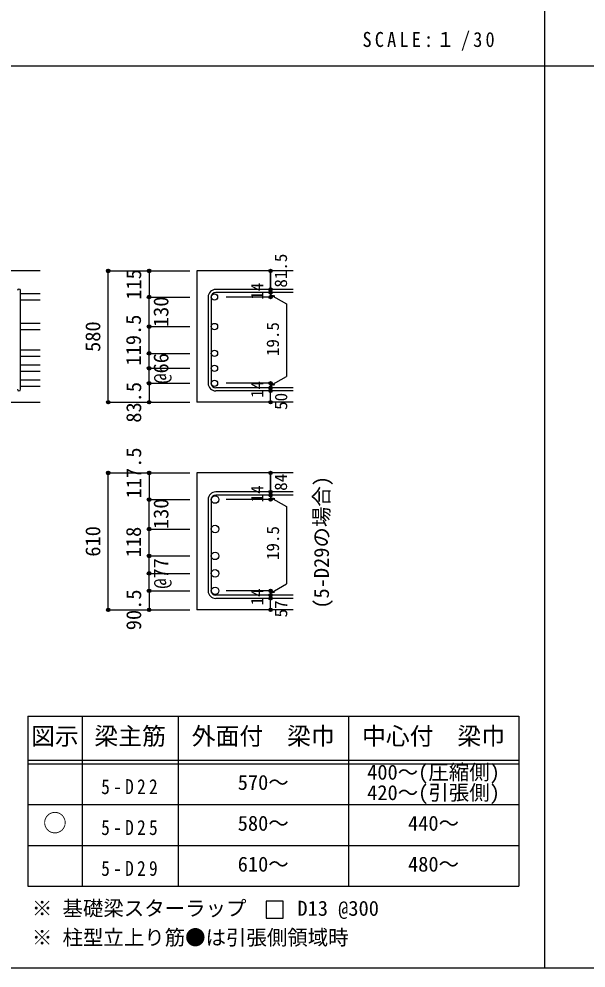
# Model space of a CAD drawing. Units: millimetres at full size, sheet at 1:30, with parts at other scales. Extents: x -5973 to 5954, y -4195 to 4201.
# Drawn here: x -3439 to -942, y -4195 to -15 of the extents above; entities that cross this region are included whole.
import ezdxf
from ezdxf.enums import TextEntityAlignment as Align

# ---------------------------------------------------------------- set-up
doc = ezdxf.new("R2010")
doc.units = ezdxf.units.MM
doc.header["$LTSCALE"] = 30
doc.header["$PDMODE"] = 32
doc.header["$PDSIZE"] = 15
for name, color, linetype in [('0-1', 2, 'Continuous'), ('0-5', 7, 'Continuous'), ('0-6', 7, 'Continuous'), ('0-7', 7, 'Continuous'), ('0-D', 4, 'Continuous'), ('6-7_文字', 7, 'Continuous'), ('6-E_枠', 7, 'Continuous'), ('F-0_枠', 6, 'Continuous')]:
    doc.layers.add(name, color=color, linetype=linetype)
doc.styles.add('ＭＳ ゴシック', font='')
doc.styles.get('ＭＳ ゴシック').set_extended_font_data('MS Gothic')

msp = doc.modelspace()

# ---------------------------------------------------------------- linework, layer by layer
at = {"layer": '0-1'}
for p, q in [((-3345.8, -1124.89), (-4845.8, -1124.89)), ((-2230.8, -1124.89), (-2655.8, -1124.89)), ((-2655.8, -1124.89), (-2655.8, -1703.39)), ((-3745.8, -1703.39), (-3345.8, -1703.39)), ((-2230.8, -1703.39), (-2655.8, -1703.39)), ((-2230.8, -2014.51), (-2655.8, -2014.51)), ((-2655.8, -2014.51), (-2655.8, -2617.51)), ((-2230.8, -2617.51), (-2655.8, -2617.51))]:
    msp.add_line(p, q, dxfattribs=at)
at = {"layer": '0-5'}
for p, q in [((-3345.8, -1225.82), (-3431.8, -1225.82)), ((-3345.8, -1253.82), (-3431.8, -1253.82)), ((-3345.8, -1355.82), (-3431.8, -1355.82)), ((-3345.8, -1383.82), (-3431.8, -1383.82)), ((-3345.8, -1473.89), (-3431.8, -1473.89)), ((-3345.8, -1501.89), (-3431.8, -1501.89)), ((-3345.8, -1539.89), (-3431.8, -1539.89)), ((-3345.8, -1567.89), (-3431.8, -1567.89)), ((-3345.8, -1605.89), (-3431.8, -1605.89)), ((-3345.8, -1633.89), (-3431.8, -1633.89))]:
    msp.add_line(p, q, dxfattribs=at)
at = {"layer": '0-5', "color": 3}
for centre, radius in [((-2577.8, -1239.82), 14), ((-2577.8, -1369.82), 14), ((-2577.8, -1487.89), 14), ((-2577.8, -1553.89), 14), ((-2577.8, -1619.89), 14), ((-2575.3, -2131.94), 16.5), ((-2575.3, -2261.94), 16.5), ((-2575.3, -2380.01), 16.5), ((-2575.3, -2457.01), 16.5), ((-2575.3, -2534.01), 16.5), ((-2575.3, -2534.01), 16.5)]:
    msp.add_circle(centre, radius, dxfattribs=at)
at = {"layer": '0-6'}
for p, q in [((-3431.8, -1646.39), (-3431.8, -1211.82)), ((-2230.8, -1206.32), (-2572.3, -1206.32)), ((-2605.8, -1239.82), (-2605.8, -1619.89)), ((-2591.8, -1239.82), (-2591.8, -1619.89)), ((-2230.8, -1220.32), (-2572.3, -1220.32)), ((-2230.8, -1639.39), (-2572.3, -1639.39)), ((-2230.8, -1653.39), (-2572.3, -1653.39)), ((-2230.8, -2098.44), (-2572.3, -2098.44)), ((-2230.8, -2112.44), (-2572.3, -2112.44)), ((-2605.8, -2131.94), (-2605.8, -2534.01)), ((-2591.8, -2131.94), (-2591.8, -2534.01)), ((-2230.8, -2553.51), (-2572.3, -2553.51)), ((-2230.8, -2567.51), (-2572.3, -2567.51))]:
    msp.add_line(p, q, dxfattribs=at)
for centre, radius, start, end in [((-3438.8, -1211.82), 7, 0, 180), ((-2572.3, -1239.82), 33.5, 90, 180), ((-2572.3, -1239.82), 19.5, 90, 180), ((-2572.3, -1619.89), 33.5, 180, 270), ((-2572.3, -1619.89), 19.5, 180, 270), ((-3438.8, -1646.39), 7, 180, 0), ((-2572.3, -2131.94), 33.5, 90, 180), ((-2572.3, -2131.94), 19.5, 90, 180), ((-2572.3, -2534.01), 33.5, 180, 270), ((-2572.3, -2534.01), 19.5, 180, 270)]:
    msp.add_arc(centre, radius, start, end, dxfattribs=at)
at = {"layer": '0-D'}
for p, q in [((-3045.8, -1124.89), (-2865.8, -1124.89)), ((-3045.8, -1124.89), (-2865.8, -1124.89)), ((-3045.8, -1703.39), (-3045.8, -1124.89)), ((-2865.8, -1124.89), (-2685.8, -1124.89)), ((-2865.8, -1124.89), (-2685.8, -1124.89)), ((-2865.8, -1124.89), (-2865.8, -1239.82)), ((-2330.8, -1220.32), (-2330.8, -1206.32)), ((-2865.8, -1239.82), (-2685.8, -1239.82)), ((-2865.8, -1239.82), (-2685.8, -1239.82)), ((-2865.8, -1404.61), (-2865.8, -1239.82)), ((-2330.8, -1239.82), (-2526.89, -1239.82)), ((-2330.8, -1220.32), (-2330.8, -1239.82)), ((-2330.8, -1230.07), (-2311.48, -1235.25)), ((-2330.8, -1230.07), (-2260.74, -1270.52)), ((-2260.74, -1270.52), (-2260.74, -1589.2)), ((-2865.8, -1369.82), (-2685.8, -1369.82)), ((-2865.8, -1619.89), (-2865.8, -1404.61)), ((-2865.8, -1487.89), (-2685.8, -1487.89)), ((-2865.8, -1553.89), (-2685.8, -1553.89)), ((-2865.8, -1619.89), (-2865.8, -1703.39)), ((-2865.8, -1619.89), (-2685.8, -1619.89)), ((-2330.8, -1619.89), (-2526.89, -1619.89)), ((-2330.8, -1629.64), (-2260.74, -1589.2)), ((-2330.8, -1639.39), (-2330.8, -1619.89)), ((-2330.8, -1629.64), (-2311.48, -1624.47)), ((-2330.8, -1653.39), (-2330.8, -1639.39)), ((-2330.8, -1703.39), (-2330.8, -1653.39)), ((-3045.8, -2014.51), (-2865.8, -2014.51)), ((-3045.8, -2014.51), (-2865.8, -2014.51)), ((-3045.8, -2617.51), (-3045.8, -2014.51)), ((-2865.8, -2014.51), (-2685.8, -2014.51)), ((-2865.8, -2014.51), (-2685.8, -2014.51)), ((-2865.8, -2014.51), (-2865.8, -2131.94)), ((-2330.8, -2112.44), (-2330.8, -2098.44)), ((-2330.8, -2112.44), (-2330.8, -2131.94)), ((-2330.8, -2122.19), (-2311.48, -2127.36)), ((-2330.8, -2122.19), (-2260.74, -2162.64)), ((-2865.8, -2131.94), (-2685.8, -2131.94)), ((-2865.8, -2131.94), (-2685.8, -2131.94)), ((-2865.8, -2294.22), (-2865.8, -2131.94)), ((-2330.8, -2131.94), (-2526.89, -2131.94)), ((-2260.74, -2162.64), (-2260.74, -2503.31)), ((-2865.8, -2261.94), (-2685.8, -2261.94)), ((-2865.8, -2261.94), (-2685.8, -2261.94)), ((-2865.8, -2534.01), (-2865.8, -2294.22)), ((-2865.8, -2380.01), (-2685.8, -2380.01)), ((-2865.8, -2457.01), (-2685.8, -2457.01)), ((-2330.8, -2543.76), (-2260.74, -2503.31)), ((-2865.8, -2534.01), (-2865.8, -2617.51)), ((-2865.8, -2534.01), (-2685.8, -2534.01)), ((-2865.8, -2534.01), (-2685.8, -2534.01)), ((-2330.8, -2534.01), (-2526.89, -2534.01)), ((-2330.8, -2553.51), (-2330.8, -2534.01)), ((-2330.8, -2543.76), (-2311.48, -2538.58)), ((-2330.8, -2567.51), (-2330.8, -2553.51)), ((-2330.8, -2617.51), (-2330.8, -2567.51))]:
    msp.add_line(p, q, dxfattribs=at)
for points in [[(-2330.8, -1124.89), (-2330.8, -1206.32), (-2330.8, -1124.89)], [(-3045.8, -1703.39), (-2865.8, -1703.39), (-2685.8, -1703.39)], [(-2330.8, -2014.51), (-2330.8, -2098.44), (-2330.8, -2014.51)], [(-3045.8, -2617.51), (-2865.8, -2617.51), (-2685.8, -2617.51)]]:
    msp.add_lwpolyline(points, dxfattribs=at)
for centre, radius in [((-3045.8, -1124.89), 8), ((-3045.8, -1124.89), 7.2), ((-3045.8, -1124.89), 6.4), ((-3045.8, -1124.89), 5.6), ((-3045.8, -1124.89), 4.8), ((-3045.8, -1124.89), 4), ((-3045.8, -1124.89), 3.2), ((-3045.8, -1124.89), 2.4), ((-3045.8, -1124.89), 1.6), ((-3045.8, -1124.89), 0.8), ((-2865.8, -1124.89), 8), ((-2865.8, -1124.89), 7.2), ((-2865.8, -1124.89), 6.4), ((-2865.8, -1124.89), 5.6), ((-2865.8, -1124.89), 4.8), ((-2865.8, -1124.89), 4), ((-2865.8, -1124.89), 3.2), ((-2865.8, -1124.89), 2.4), ((-2865.8, -1124.89), 1.6), ((-2865.8, -1124.89), 0.8), ((-2330.8, -1124.89), 4), ((-2330.8, -1124.89), 3.6), ((-2330.8, -1124.89), 3.2), ((-2330.8, -1124.89), 2.8), ((-2330.8, -1124.89), 2.4), ((-2330.8, -1124.89), 2), ((-2330.8, -1124.89), 1.6), ((-2330.8, -1124.89), 1.2), ((-2330.8, -1124.89), 0.8), ((-2330.8, -1124.89), 0.4), ((-2330.8, -1206.32), 4), ((-2330.8, -1206.32), 3.6), ((-2330.8, -1206.32), 3.2), ((-2330.8, -1206.32), 2.8), ((-2330.8, -1206.32), 2.4), ((-2330.8, -1206.32), 2), ((-2330.8, -1206.32), 1.6), ((-2330.8, -1206.32), 1.2), ((-2330.8, -1206.32), 0.8), ((-2330.8, -1206.32), 0.4), ((-2865.8, -1239.82), 8), ((-2865.8, -1239.82), 7.2), ((-2865.8, -1239.82), 6.4), ((-2865.8, -1239.82), 5.6), ((-2865.8, -1239.82), 4.8), ((-2865.8, -1239.82), 4), ((-2865.8, -1239.82), 3.2), ((-2865.8, -1239.82), 2.4), ((-2865.8, -1239.82), 1.6), ((-2865.8, -1239.82), 0.8), ((-2330.8, -1220.32), 4), ((-2330.8, -1239.82), 4), ((-2330.8, -1220.32), 3.6), ((-2330.8, -1239.82), 3.6), ((-2330.8, -1220.32), 3.2), ((-2330.8, -1239.82), 3.2), ((-2330.8, -1220.32), 2.8), ((-2330.8, -1239.82), 2.8), ((-2330.8, -1220.32), 2.4), ((-2330.8, -1239.82), 2.4), ((-2330.8, -1220.32), 2), ((-2330.8, -1239.82), 2), ((-2330.8, -1220.32), 1.6), ((-2330.8, -1239.82), 1.6), ((-2330.8, -1220.32), 1.2), ((-2330.8, -1239.82), 1.2), ((-2330.8, -1220.32), 0.8), ((-2330.8, -1239.82), 0.8), ((-2330.8, -1220.32), 0.4), ((-2330.8, -1239.82), 0.4), ((-2865.8, -1369.82), 8), ((-2865.8, -1369.82), 7.2), ((-2865.8, -1369.82), 6.4), ((-2865.8, -1369.82), 5.6), ((-2865.8, -1369.82), 4.8), ((-2865.8, -1369.82), 4), ((-2865.8, -1369.82), 3.2), ((-2865.8, -1369.82), 2.4), ((-2865.8, -1369.82), 1.6), ((-2865.8, -1369.82), 0.8), ((-2865.8, -1487.89), 8), ((-2865.8, -1487.89), 7.2), ((-2865.8, -1487.89), 6.4), ((-2865.8, -1487.89), 5.6), ((-2865.8, -1487.89), 4.8), ((-2865.8, -1487.89), 4), ((-2865.8, -1487.89), 3.2), ((-2865.8, -1487.89), 2.4), ((-2865.8, -1487.89), 1.6), ((-2865.8, -1487.89), 0.8), ((-2865.8, -1553.89), 8), ((-2865.8, -1553.89), 7.2), ((-2865.8, -1553.89), 6.4), ((-2865.8, -1553.89), 5.6), ((-2865.8, -1553.89), 4.8), ((-2865.8, -1553.89), 4), ((-2865.8, -1553.89), 3.2), ((-2865.8, -1553.89), 2.4), ((-2865.8, -1553.89), 1.6), ((-2865.8, -1553.89), 0.8), ((-2865.8, -1619.89), 8), ((-2865.8, -1619.89), 7.2), ((-2865.8, -1619.89), 6.4), ((-2865.8, -1619.89), 5.6), ((-2865.8, -1619.89), 4.8), ((-2865.8, -1619.89), 4), ((-2865.8, -1619.89), 3.2), ((-2865.8, -1619.89), 2.4), ((-2865.8, -1619.89), 1.6), ((-2865.8, -1619.89), 0.8), ((-2330.8, -1619.89), 4), ((-2330.8, -1619.89), 3.6), ((-2330.8, -1619.89), 3.2), ((-2330.8, -1619.89), 2.8), ((-2330.8, -1619.89), 2.4), ((-2330.8, -1619.89), 2), ((-2330.8, -1619.89), 1.6), ((-2330.8, -1619.89), 1.2), ((-2330.8, -1619.89), 0.8), ((-2330.8, -1619.89), 0.4), ((-2330.8, -1639.39), 4), ((-2330.8, -1653.39), 4), ((-2330.8, -1639.39), 3.6), ((-2330.8, -1653.39), 3.6), ((-2330.8, -1639.39), 3.2), ((-2330.8, -1653.39), 3.2), ((-2330.8, -1639.39), 2.8), ((-2330.8, -1653.39), 2.8), ((-2330.8, -1639.39), 2.4), ((-2330.8, -1653.39), 2.4), ((-2330.8, -1639.39), 2), ((-2330.8, -1653.39), 2), ((-2330.8, -1639.39), 1.6), ((-2330.8, -1653.39), 1.6), ((-2330.8, -1639.39), 1.2), ((-2330.8, -1653.39), 1.2), ((-2330.8, -1639.39), 0.8), ((-2330.8, -1653.39), 0.8), ((-2330.8, -1639.39), 0.4), ((-2330.8, -1653.39), 0.4), ((-3045.8, -1703.39), 7.2), ((-3045.8, -1703.39), 6.4), ((-3045.8, -1703.39), 5.6), ((-3045.8, -1703.39), 4.8), ((-3045.8, -1703.39), 4), ((-3045.8, -1703.39), 3.2), ((-3045.8, -1703.39), 2.4), ((-3045.8, -1703.39), 1.6), ((-3045.8, -1703.39), 0.8), ((-2865.8, -1703.39), 7.2), ((-2865.8, -1703.39), 6.4), ((-2865.8, -1703.39), 5.6), ((-2865.8, -1703.39), 4.8), ((-2865.8, -1703.39), 4), ((-2865.8, -1703.39), 3.2), ((-2865.8, -1703.39), 2.4), ((-2865.8, -1703.39), 1.6), ((-2865.8, -1703.39), 0.8), ((-2330.8, -1703.39), 4), ((-2330.8, -1703.39), 3.6), ((-2330.8, -1703.39), 3.2), ((-2330.8, -1703.39), 2.8), ((-2330.8, -1703.39), 2.4), ((-2330.8, -1703.39), 2), ((-2330.8, -1703.39), 1.6), ((-2330.8, -1703.39), 1.2), ((-2330.8, -1703.39), 0.8), ((-2330.8, -1703.39), 0.4), ((-3045.8, -2014.51), 8), ((-3045.8, -2014.51), 7.2), ((-3045.8, -2014.51), 6.4), ((-3045.8, -2014.51), 5.6), ((-3045.8, -2014.51), 4.8), ((-3045.8, -2014.51), 4), ((-3045.8, -2014.51), 3.2), ((-3045.8, -2014.51), 2.4), ((-3045.8, -2014.51), 1.6), ((-3045.8, -2014.51), 0.8), ((-2865.8, -2014.51), 8), ((-2865.8, -2014.51), 7.2), ((-2865.8, -2014.51), 6.4), ((-2865.8, -2014.51), 5.6), ((-2865.8, -2014.51), 4.8), ((-2865.8, -2014.51), 4), ((-2865.8, -2014.51), 3.2), ((-2865.8, -2014.51), 2.4), ((-2865.8, -2014.51), 1.6), ((-2865.8, -2014.51), 0.8), ((-2330.8, -2014.51), 4), ((-2330.8, -2014.51), 3.6), ((-2330.8, -2014.51), 3.2), ((-2330.8, -2014.51), 2.8), ((-2330.8, -2014.51), 2.4), ((-2330.8, -2014.51), 2), ((-2330.8, -2014.51), 1.6), ((-2330.8, -2014.51), 1.2), ((-2330.8, -2014.51), 0.8), ((-2330.8, -2014.51), 0.4), ((-2865.8, -2131.94), 8), ((-2865.8, -2131.94), 7.2), ((-2865.8, -2131.94), 6.4), ((-2865.8, -2131.94), 5.6), ((-2865.8, -2131.94), 4.8), ((-2865.8, -2131.94), 4), ((-2865.8, -2131.94), 3.2), ((-2865.8, -2131.94), 2.4), ((-2865.8, -2131.94), 1.6), ((-2865.8, -2131.94), 0.8), ((-2330.8, -2098.44), 4), ((-2330.8, -2112.44), 4), ((-2330.8, -2131.94), 4), ((-2330.8, -2098.44), 3.6), ((-2330.8, -2112.44), 3.6), ((-2330.8, -2131.94), 3.6), ((-2330.8, -2098.44), 3.2), ((-2330.8, -2112.44), 3.2), ((-2330.8, -2131.94), 3.2), ((-2330.8, -2098.44), 2.8), ((-2330.8, -2112.44), 2.8), ((-2330.8, -2131.94), 2.8), ((-2330.8, -2098.44), 2.4), ((-2330.8, -2112.44), 2.4), ((-2330.8, -2131.94), 2.4), ((-2330.8, -2098.44), 2), ((-2330.8, -2112.44), 2), ((-2330.8, -2131.94), 2), ((-2330.8, -2098.44), 1.6), ((-2330.8, -2112.44), 1.6), ((-2330.8, -2131.94), 1.6), ((-2330.8, -2098.44), 1.2), ((-2330.8, -2112.44), 1.2), ((-2330.8, -2131.94), 1.2), ((-2330.8, -2098.44), 0.8), ((-2330.8, -2112.44), 0.8), ((-2330.8, -2131.94), 0.8), ((-2330.8, -2098.44), 0.4), ((-2330.8, -2112.44), 0.4), ((-2330.8, -2131.94), 0.4), ((-2865.8, -2261.94), 8), ((-2865.8, -2261.94), 7.2), ((-2865.8, -2261.94), 6.4), ((-2865.8, -2261.94), 5.6), ((-2865.8, -2261.94), 4.8), ((-2865.8, -2261.94), 4), ((-2865.8, -2261.94), 3.2), ((-2865.8, -2261.94), 2.4), ((-2865.8, -2261.94), 1.6), ((-2865.8, -2261.94), 0.8), ((-2865.8, -2380.01), 8), ((-2865.8, -2380.01), 7.2), ((-2865.8, -2380.01), 6.4), ((-2865.8, -2380.01), 5.6), ((-2865.8, -2380.01), 4.8), ((-2865.8, -2380.01), 4), ((-2865.8, -2380.01), 3.2), ((-2865.8, -2380.01), 2.4), ((-2865.8, -2380.01), 1.6), ((-2865.8, -2380.01), 0.8), ((-2865.8, -2457.01), 8), ((-2865.8, -2457.01), 7.2), ((-2865.8, -2457.01), 6.4), ((-2865.8, -2457.01), 5.6), ((-2865.8, -2457.01), 4.8), ((-2865.8, -2457.01), 4), ((-2865.8, -2457.01), 3.2), ((-2865.8, -2457.01), 2.4), ((-2865.8, -2457.01), 1.6), ((-2865.8, -2457.01), 0.8), ((-2865.8, -2534.01), 8), ((-2865.8, -2534.01), 8), ((-2865.8, -2534.01), 7.2), ((-2865.8, -2534.01), 7.2), ((-2865.8, -2534.01), 6.4), ((-2865.8, -2534.01), 6.4), ((-2865.8, -2534.01), 5.6), ((-2865.8, -2534.01), 5.6), ((-2865.8, -2534.01), 4.8), ((-2865.8, -2534.01), 4.8), ((-2865.8, -2534.01), 4), ((-2865.8, -2534.01), 4), ((-2865.8, -2534.01), 3.2), ((-2865.8, -2534.01), 3.2), ((-2865.8, -2534.01), 2.4), ((-2865.8, -2534.01), 2.4), ((-2865.8, -2534.01), 1.6), ((-2865.8, -2534.01), 1.6), ((-2865.8, -2534.01), 0.8), ((-2865.8, -2534.01), 0.8), ((-2330.8, -2534.01), 4), ((-2330.8, -2553.51), 4), ((-2330.8, -2534.01), 3.6), ((-2330.8, -2534.01), 3.2), ((-2330.8, -2534.01), 2.8), ((-2330.8, -2534.01), 2.4), ((-2330.8, -2534.01), 2), ((-2330.8, -2534.01), 1.6), ((-2330.8, -2534.01), 1.2), ((-2330.8, -2534.01), 0.8), ((-2330.8, -2534.01), 0.4), ((-2330.8, -2567.51), 4), ((-2330.8, -2553.51), 3.6), ((-2330.8, -2567.51), 3.6), ((-2330.8, -2553.51), 3.2), ((-2330.8, -2567.51), 3.2), ((-2330.8, -2553.51), 2.8), ((-2330.8, -2567.51), 2.8), ((-2330.8, -2553.51), 2.4), ((-2330.8, -2567.51), 2.4), ((-2330.8, -2553.51), 2), ((-2330.8, -2567.51), 2), ((-2330.8, -2553.51), 1.6), ((-2330.8, -2567.51), 1.6), ((-2330.8, -2553.51), 1.2), ((-2330.8, -2567.51), 1.2), ((-2330.8, -2553.51), 0.8), ((-2330.8, -2567.51), 0.8), ((-2330.8, -2553.51), 0.4), ((-2330.8, -2567.51), 0.4), ((-3045.8, -2617.51), 7.2), ((-3045.8, -2617.51), 6.4), ((-3045.8, -2617.51), 5.6), ((-3045.8, -2617.51), 4.8), ((-3045.8, -2617.51), 4), ((-3045.8, -2617.51), 3.2), ((-3045.8, -2617.51), 2.4), ((-3045.8, -2617.51), 1.6), ((-3045.8, -2617.51), 0.8), ((-2865.8, -2617.51), 7.2), ((-2865.8, -2617.51), 6.4), ((-2865.8, -2617.51), 5.6), ((-2865.8, -2617.51), 4.8), ((-2865.8, -2617.51), 4), ((-2865.8, -2617.51), 3.2), ((-2865.8, -2617.51), 2.4), ((-2865.8, -2617.51), 1.6), ((-2865.8, -2617.51), 0.8), ((-2330.8, -2617.51), 4), ((-2330.8, -2617.51), 3.6), ((-2330.8, -2617.51), 3.2), ((-2330.8, -2617.51), 2.8), ((-2330.8, -2617.51), 2.4), ((-2330.8, -2617.51), 2), ((-2330.8, -2617.51), 1.6), ((-2330.8, -2617.51), 1.2), ((-2330.8, -2617.51), 0.8), ((-2330.8, -2617.51), 0.4)]:
    msp.add_circle(centre, radius, dxfattribs=at)
at = {"layer": '0-D', "color": 7}
for p in [(-3045.8, -1124.89), (-3045.8, -1124.89), (-2865.8, -1124.89), (-2330.8, -1124.89), (-2330.8, -1206.32), (-2865.8, -1239.82), (-2330.8, -1220.32), (-2330.8, -1239.82), (-2865.8, -1369.82), (-2865.8, -1487.89), (-2865.8, -1553.89), (-2865.8, -1619.89), (-2330.8, -1619.89), (-2330.8, -1619.89), (-2330.8, -1639.39), (-2330.8, -1653.39), (-3045.8, -1703.39), (-3045.8, -1703.39), (-2865.8, -1703.39), (-2330.8, -1703.39), (-3045.8, -2014.51), (-3045.8, -2014.51), (-2865.8, -2014.51), (-2330.8, -2014.51), (-2865.8, -2131.94), (-2330.8, -2098.44), (-2330.8, -2112.44), (-2330.8, -2131.94), (-2865.8, -2261.94), (-2865.8, -2380.01), (-2865.8, -2457.01), (-2865.8, -2534.01), (-2330.8, -2534.01), (-2330.8, -2534.01), (-2330.8, -2553.51), (-2330.8, -2567.51), (-3045.8, -2617.51), (-3045.8, -2617.51), (-2865.8, -2617.51), (-2330.8, -2617.51)]:
    msp.add_point(p, dxfattribs=at)
at = {"layer": '6-7_文字'}
msp.add_lwpolyline([(-2350.42, -3975.37), (-2275.42, -3975.37), (-2275.42, -3900.37), (-2350.42, -3900.37)], close=True, dxfattribs=at)
at = {"layer": '6-E_枠', "color": 3}
for p, q in [((-3400.52, -3085.43), (-3400.52, -3835.43)), ((-3400.52, -3085.43), (-1238, -3085.43)), ((-1238, -3085.43), (-1238, -3835.43)), ((-3400.52, -3835.43), (-1238, -3835.43))]:
    msp.add_line(p, q, dxfattribs=at)
at = {"layer": '6-E_枠'}
for p, q in [((-3160.52, -3085.43), (-3160.52, -3835.43)), ((-2738, -3085.43), (-2738, -3835.43)), ((-1988, -3085.43), (-1988, -3835.43)), ((-3400.52, -3280.43), (-1238, -3280.43)), ((-3400.52, -3295.43), (-1238, -3295.43)), ((-3400.52, -3475.43), (-1238, -3475.43)), ((-3400.52, -3655.43), (-1238, -3655.43))]:
    msp.add_line(p, q, dxfattribs=at)
at = {"layer": 'F-0_枠', "color": 2}
for p, q in [((-1124.64, 4201.15), (-1124.64, -4195.24)), ((-5972.88, -222.05), (3723.6, -222.05))]:
    msp.add_line(p, q, dxfattribs=at)
at = {"layer": 'F-0_枠'}
msp.add_line((5954.1, -4195.24), (-5972.88, -4195.24), dxfattribs=at)

# ---------------------------------------------------------------- texts
at = {"layer": '0-7', "style": 'ＭＳ ゴシック'}
msp.add_text('(5-D29の場合)', height=65.98, rotation=90, dxfattribs=at).set_placement((-2053.91, -2612.66), align=Align.BOTTOM_LEFT)
at = {"layer": '0-D', "style": 'ＭＳ ゴシック'}
for s, height, p in [('81.5', 54.99, (-2241.9, -1198.49)), ('115', 65.98, (-2880.85, -1251.75)), ('14', 54.99, (-2346.03, -1251.76)), ('130', 65.98, (-2760.94, -1372.38)), ('119.5', 65.98, (-2881.81, -1541.7)), ('580', 65.98, (-3060.8, -1481.64)), ('19.5', 54.99, (-2277.32, -1500.03)), ('@66', 65.98, (-2760.8, -1621.39)), ('83.5', 65.98, (-2880.8, -1793.39)), ('14', 54.99, (-2346.06, -1684.07)), ('50', 54.99, (-2240.8, -1736.89)), ('117.5', 65.98, (-2880.8, -2127.01)), ('84', 54.99, (-2241.72, -2093.35)), ('14', 54.99, (-2346.03, -2143.87)), ('130', 65.98, (-2760.94, -2261.99)), ('610', 65.98, (-3060.8, -2383.51)), ('118', 65.98, (-2881.81, -2386.31)), ('19.5', 54.99, (-2276.92, -2398.3)), ('@77', 65.98, (-2760.8, -2524.51)), ('90.5', 65.98, (-2880.8, -2707.51)), ('14', 54.99, (-2346.06, -2598.18)), ('57', 54.99, (-2240.8, -2651.01))]:
    msp.add_text(s, height=height, rotation=90, dxfattribs=at).set_placement(p, align=Align.BOTTOM_LEFT)
at = {"layer": '6-7_文字', "color": 2, "style": 'ＭＳ ゴシック'}
for s, p in [('図示', (-3385.52, -3235.43)), ('梁主筋', (-3106.76, -3235.43)), ('外面付\u3000梁巾', (-2678, -3235.43)), ('中心付\u3000梁巾', (-1928, -3235.43)), ('○', (-3333.02, -3617.93))]:
    msp.add_text(s, height=76.98, dxfattribs=at).set_placement(p, align=Align.BOTTOM_LEFT)
at = {"layer": '6-7_文字', "style": 'ＭＳ ゴシック'}
for s, p in [('400～(圧縮側)', (-1905.5, -3385.43)), ('570～', (-2475.5, -3430.43)), ('420～(引張側)', (-1905.5, -3475.43)), ('580～', (-2475.5, -3610.43)), ('440～', (-1725.5, -3610.43)), ('610～', (-2475.5, -3790.43)), ('480～', (-1725.5, -3790.43)), ('※ 基礎梁スターラップ     D13 @300', (-3381.96, -3985.01)), ('※ 柱型立上り筋●は引張側領域時', (-3381.96, -4113.51))]:
    msp.add_text(s, height=65.98, dxfattribs=at).set_placement(p, align=Align.BOTTOM_LEFT)
at = {"layer": '6-7_文字', "color": 2, "insert": (-1925.98, -154.55), "char_height": 65.98, "attachment_point": 7, "style": 'ＭＳ ゴシック'}
msp.add_mtext('\\T1.34;\\W0.9;SCALE:１/30', dxfattribs=at)
at = {"layer": '6-7_文字', "char_height": 65.98, "attachment_point": 7, "style": 'ＭＳ ゴシック'}
for s, insert in [('\\T1.38;\\W0.85;5-D22', (-3076.76, -3430.43)), ('\\T1.38;\\W0.85;5-D25', (-3076.76, -3610.43)), ('\\T1.38;\\W0.85;5-D29', (-3076.76, -3790.43))]:
    msp.add_mtext(s, dxfattribs=dict(at, insert=insert))

doc.saveas('drawing.dxf')
